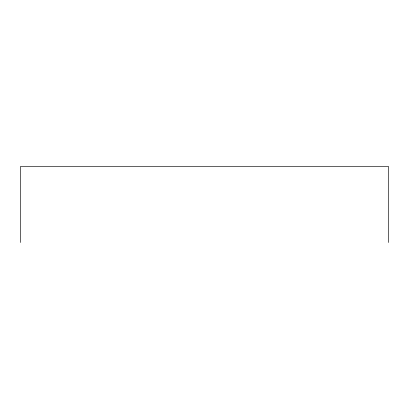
<?xml version="1.0" encoding="UTF-8"?>
<svg xmlns="http://www.w3.org/2000/svg" width="409" height="409" viewBox="0 0 409 409"><rect width="100%" height="100%" fill="white"/><g stroke="black" fill="none" stroke-linecap="round" stroke-linejoin="round"><path stroke-width="0.61" d="M388.55 242.491L388.55 166.509L20.45 166.509L20.45 242.491"/></g></svg>
